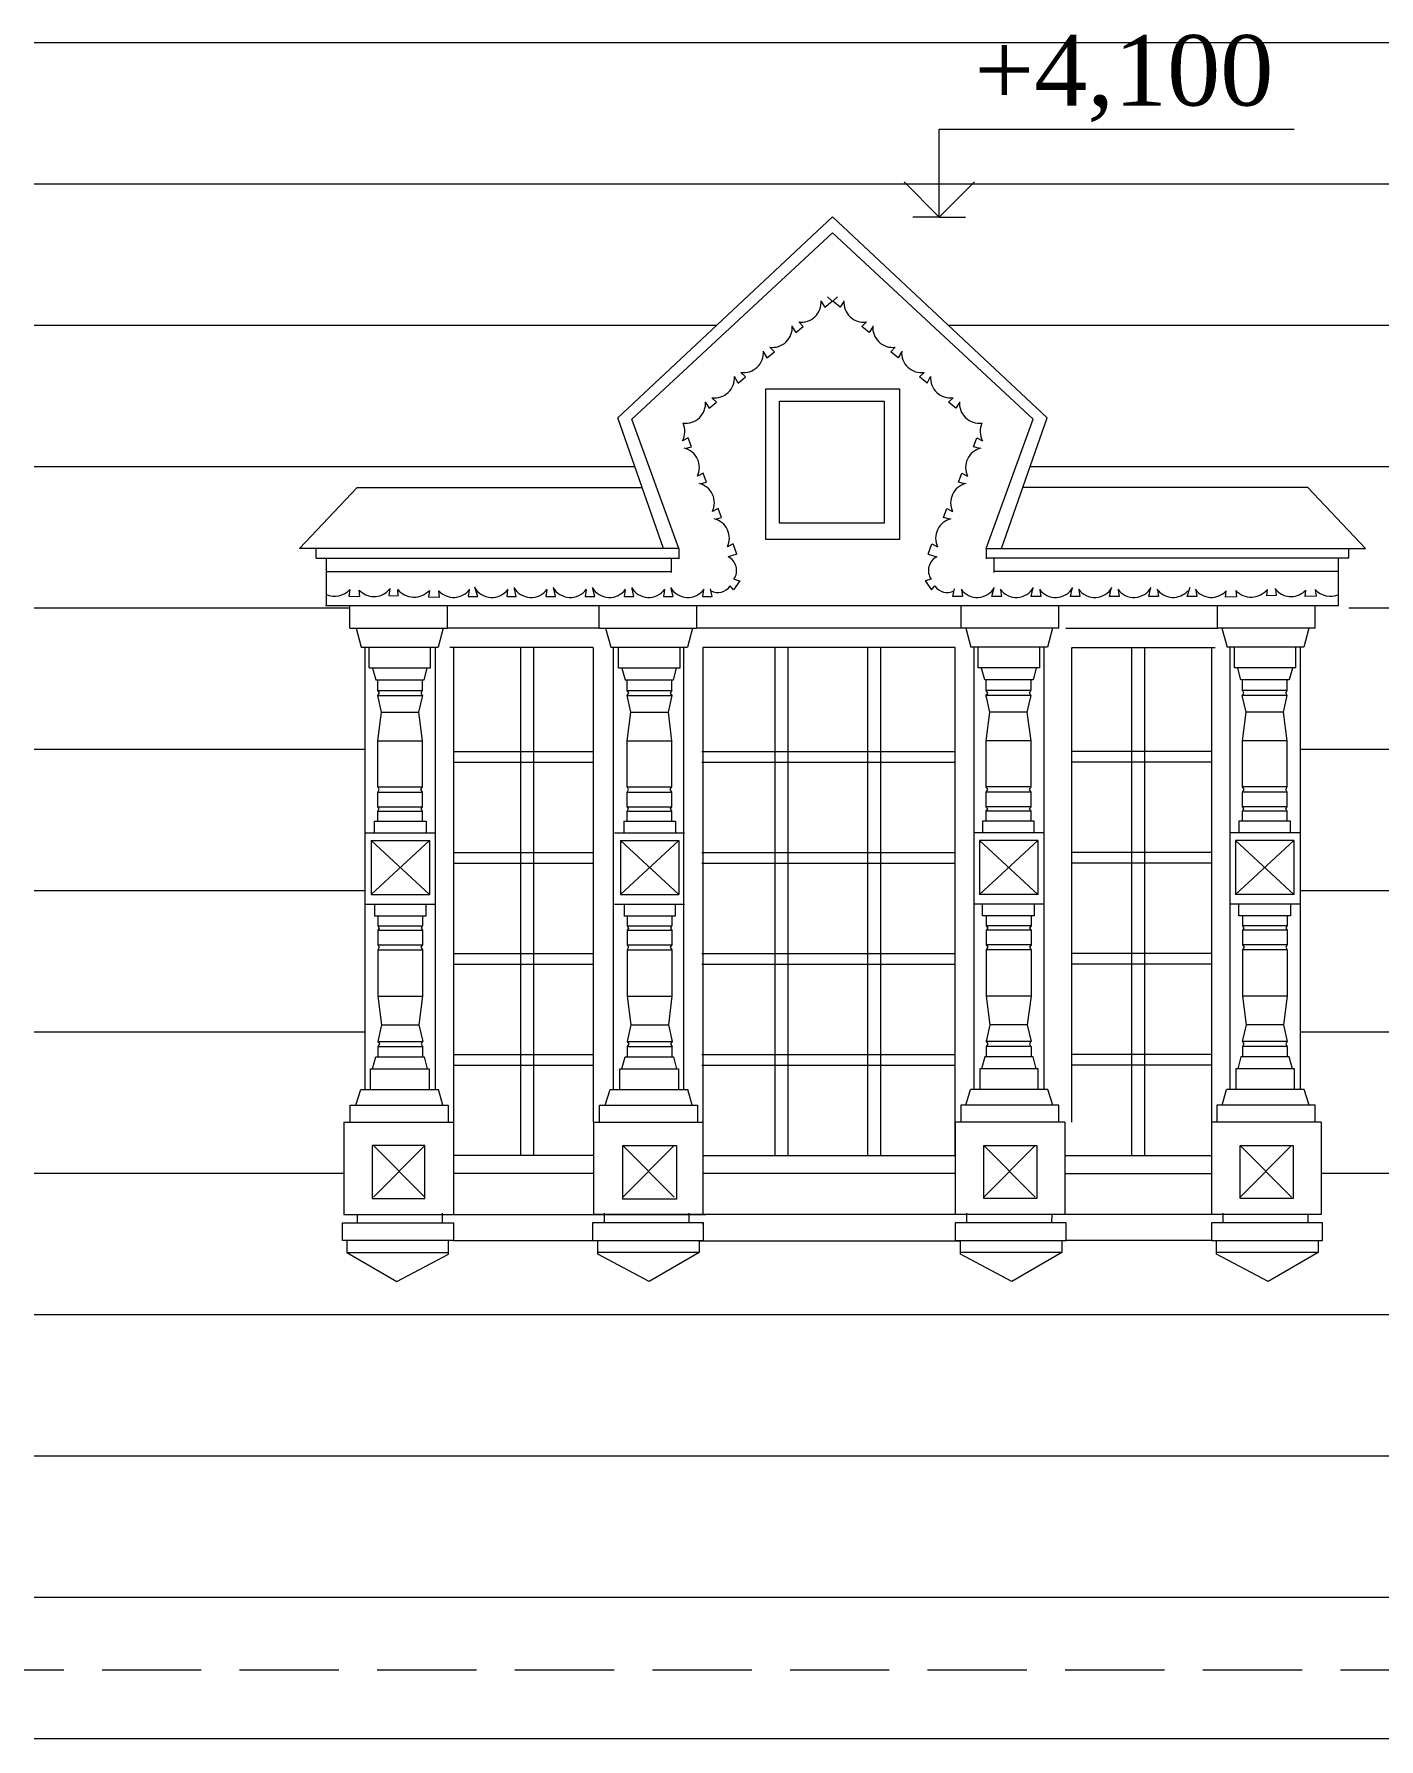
# Model space of a CAD drawing. Header units: millimetres. Extents: x 2399 to 111977, y 1313 to 59551.
# Drawn here: x 70978 to 74802, y 31572 to 36419 of the extents above; entities that cross this region are included whole.
import ezdxf

# ---------------------------------------------------------------- set-up
doc = ezdxf.new("R2010")
doc.units = ezdxf.units.MM
doc.linetypes.add('Невидимая', pattern=[391.222223, 282.222223, -109])
doc.layers.add('dim Level', color=7, linetype='Continuous', lineweight=13)
doc.layers.add('main line', color=7, linetype='Continuous', lineweight=13)
doc.layers.add('hatch1', color=7, linetype='Continuous', lineweight=20, true_color=0x6a6a6a)
doc.styles.add('СГЕНЕРИР_СТИЛЬ_1', font='georgia.ttf')

msp = doc.modelspace()

# ---------------------------------------------------------------- linework, layer by layer
at = {"layer": 'dim Level', "color": 7, "linetype": 'Continuous', "lineweight": 13}
for p, q in [((73551.7431, 35898.9711), (73551.7431, 36148.9711)), ((73551.7431, 36148.9711), (74561.3191, 36148.9711)), ((73551.7431, 35898.9711), (73451.7431, 35998.9711)), ((73651.7431, 35998.9711), (73551.7431, 35898.9711)), ((73551.7431, 35898.9711), (73476.7431, 35898.9711)), ((73551.7431, 35898.9711), (73626.7431, 35898.9711))]:
    msp.add_line(p, q, dxfattribs=at)
at = {"layer": 'hatch1', "color": 251, "linetype": 'Continuous', "lineweight": 20, "true_color": 0x6a6a6a}
for p, q in [((72361.484, 34675.3952), (72361.484, 33230.5318)), ((72398.3297, 34675.3952), (72398.3297, 33230.5318)), ((73084.1891, 34675.3952), (73084.1891, 33230.5318)), ((73121.0348, 34675.3952), (73121.0348, 33230.5318)), ((73347.7636, 34675.3952), (73347.7636, 33230.5318)), ((73384.6093, 34675.3952), (73384.6093, 33230.5318)), ((74098.3544, 34675.3952), (74098.3544, 33230.5318)), ((74135.2001, 34675.3952), (74135.2001, 33230.5318)), ((72170.8626, 34379.276), (72568.3357, 34379.276)), ((72876.5543, 34379.276), (73594.0588, 34379.276)), ((74325.8215, 34379.276), (73928.3484, 34379.276)), ((72170.8626, 34348.9206), (72568.3357, 34348.9206)), ((72876.5543, 34348.9206), (73596.2927, 34348.9206)), ((74325.8215, 34348.9206), (73928.3484, 34348.9206)), ((72170.8626, 34092.2006), (72568.3357, 34092.2006)), ((72876.5543, 34092.2006), (73594.0588, 34092.2006)), ((74325.8215, 34092.2006), (73928.3484, 34092.2006)), ((72170.8626, 34061.8452), (72568.3357, 34061.8452)), ((72876.5543, 34061.8452), (73596.2927, 34061.8452)), ((74325.8215, 34061.8452), (73928.3484, 34061.8452)), ((72170.8626, 33805.1251), (72568.3357, 33805.1251)), ((72876.5543, 33805.1251), (73594.0588, 33805.1251)), ((74325.8215, 33805.1251), (73928.3484, 33805.1251)), ((72170.8626, 33774.7697), (72568.3357, 33774.7697)), ((72876.5543, 33774.7697), (73596.2927, 33774.7697)), ((74325.8215, 33774.7697), (73928.3484, 33774.7697)), ((72170.8626, 33518.0497), (72568.3357, 33518.0497)), ((72876.5543, 33518.0497), (73594.0588, 33518.0497)), ((74325.8215, 33518.0497), (73928.3484, 33518.0497)), ((72170.8626, 33487.6943), (72568.3357, 33487.6943)), ((72876.5543, 33487.6943), (73596.2927, 33487.6943)), ((74325.8215, 33487.6943), (73928.3484, 33487.6943))]:
    msp.add_line(p, q, dxfattribs=at)
at = {"layer": 'main line', "color": 7, "linetype": 'Continuous', "lineweight": 13}
for p, q in [((75528.285, 36394.3194), (70978.285, 36394.3194)), ((75528.285, 35992.4638), (70978.285, 35992.4638)), ((72637.9424, 35328.4922), (73248.342, 35899.823)), ((73858.7417, 35328.4922), (73248.342, 35899.823)), ((72678.075, 35323.9241), (73248.342, 35853.9173)), ((73818.6091, 35323.9241), (73248.342, 35853.9173)), ((73216.1529, 35658.5397), (73226.1682, 35642.4871)), ((73226.1682, 35642.4871), (73247.2936, 35659.7835)), ((73247.2936, 35659.7835), (73234.2728, 35672.3856)), ((73249.3904, 35659.7835), (73262.4112, 35672.3856)), ((73270.5159, 35642.4871), (73249.3904, 35659.7835)), ((73280.5311, 35658.5397), (73270.5159, 35642.4871)), ((72917.9826, 35590.6083), (70978.285, 35590.6083)), ((73133.9909, 35586.7312), (73144.0061, 35570.6787)), ((73144.0061, 35570.6787), (73165.1316, 35587.975)), ((73165.1316, 35587.975), (73152.1108, 35600.5771)), ((73331.5525, 35587.975), (73344.5733, 35600.5771)), ((73352.678, 35570.6787), (73331.5525, 35587.975)), ((73362.6932, 35586.7312), (73352.678, 35570.6787)), ((75528.285, 35590.6083), (73578.7015, 35590.6083)), ((73082.9695, 35516.1665), (73069.9487, 35528.7686)), ((73413.7146, 35516.1665), (73426.7354, 35528.7686)), ((73051.8288, 35514.9227), (73061.844, 35498.8702)), ((73061.844, 35498.8702), (73082.9695, 35516.1665)), ((73434.8401, 35498.8702), (73413.7146, 35516.1665)), ((73444.8553, 35514.9227), (73434.8401, 35498.8702)), ((72979.6819, 35427.0617), (72969.5278, 35445.6761)), ((72979.6819, 35427.0617), (73000.8074, 35444.358)), ((73000.8074, 35444.358), (72987.7866, 35456.9601)), ((73495.8766, 35444.358), (73508.8974, 35456.9601)), ((73517.0021, 35427.0617), (73495.8766, 35444.358)), ((73517.0021, 35427.0617), (73527.1562, 35445.6761)), ((72918.6454, 35372.5495), (72905.6246, 35385.1516)), ((73058.9362, 34982.5587), (73058.9362, 35410.8676)), ((73058.9362, 35410.8676), (73438.8054, 35410.8676)), ((73438.8054, 35410.8676), (73438.8054, 34982.5587)), ((73578.0387, 35372.5495), (73591.0595, 35385.1516)), ((72887.5047, 35371.3057), (72897.5199, 35355.2532)), ((72897.5199, 35355.2532), (72918.6454, 35372.5495)), ((73097.1781, 35028.449), (73097.1781, 35375.1752)), ((73097.1781, 35375.1752), (73395.4646, 35375.1752)), ((73395.4646, 35375.1752), (73395.4646, 35028.449)), ((73599.1642, 35355.2532), (73578.0387, 35372.5495)), ((73609.1794, 35371.3057), (73599.1642, 35355.2532)), ((72768.2459, 34956.9463), (72637.9424, 35328.4922)), ((72811.2012, 34956.9463), (72678.075, 35323.9241)), ((73685.4828, 34956.9463), (73818.6091, 35323.9241)), ((73728.4381, 34956.9463), (73858.7417, 35328.4922)), ((73728.4381, 34956.9463), (73858.7417, 35328.4922)), ((72837.8426, 35271.0068), (72821.8055, 35262.571)), ((72829.3026, 35241.0342), (72847.6794, 35245.5375)), ((72847.6794, 35245.5375), (72837.8426, 35271.0068)), ((73649.0046, 35245.5375), (73658.8414, 35271.0068)), ((73667.3815, 35241.0342), (73649.0046, 35245.5375)), ((73658.8414, 35271.0068), (73674.8786, 35262.571)), ((72686.9499, 35188.7527), (70978.285, 35188.7527)), ((72880.4124, 35170.5335), (72864.3752, 35162.0977)), ((72871.8723, 35140.5609), (72890.2492, 35145.0642)), ((72890.2492, 35145.0642), (72880.4124, 35170.5335)), ((73606.4349, 35145.0642), (73616.2717, 35170.5335)), ((73624.8118, 35140.5609), (73606.4349, 35145.0642)), ((73616.2717, 35170.5335), (73632.3089, 35162.0977)), ((75528.285, 35188.7527), (73809.7342, 35188.7527)), ((71732.7294, 34956.9463), (71896.6535, 35130.145)), ((71896.6535, 35130.145), (72707.504, 35130.145)), ((74600.0306, 35130.145), (73789.18, 35130.145)), ((74763.9547, 34956.9463), (74600.0306, 35130.145)), ((72922.9821, 35070.0603), (72906.9449, 35061.6244)), ((72914.442, 35040.0876), (72932.8189, 35044.5909)), ((72932.8189, 35044.5909), (72922.9821, 35070.0603)), ((73563.8652, 35044.5909), (73573.702, 35070.0603)), ((73582.242, 35040.0876), (73563.8652, 35044.5909)), ((73573.702, 35070.0603), (73589.7391, 35061.6244)), ((73395.4646, 35028.449), (73097.1781, 35028.449)), ((72811.2012, 34956.9463), (71732.7294, 34956.9463)), ((71780.6028, 34928.7939), (71780.6028, 34956.9463)), ((72811.2012, 34956.9463), (72811.2012, 34927.4508)), ((72965.5518, 34969.587), (72949.5147, 34961.1511)), ((72976.7276, 34940.0297), (72965.5518, 34969.587)), ((73438.8054, 34982.5587), (73058.9362, 34982.5587)), ((73519.9564, 34940.0297), (73531.1323, 34969.587)), ((73531.1323, 34969.587), (73547.1694, 34961.1511)), ((73685.4828, 34956.9463), (73685.4828, 34927.4508)), ((73685.4828, 34956.9463), (74763.9547, 34956.9463)), ((74226.5971, 34956.9463), (74763.9547, 34956.9463)), ((74716.0813, 34928.7939), (74716.0813, 34956.9463)), ((71780.6028, 34928.7939), (72811.2012, 34928.7939)), ((71810.0251, 34793.7363), (71810.0251, 34928.7939)), ((72789.4845, 34928.7939), (72789.4845, 34887.954)), ((72976.7276, 34940.0297), (72951.5985, 34933.3113)), ((73519.9564, 34940.0297), (73545.0856, 34933.3113)), ((74716.0813, 34928.7939), (73685.4828, 34928.7939)), ((73707.1996, 34928.7939), (73707.1996, 34887.954)), ((74686.659, 34793.7363), (74686.659, 34928.7939)), ((71810.0251, 34891.155), (72789.4845, 34891.155)), ((72966.6791, 34839.1472), (72957.1336, 34850.4546)), ((72985.3036, 34864.5011), (72966.6791, 34839.1472)), ((72967.9517, 34869.1505), (72985.3036, 34864.5011)), ((73528.7323, 34869.1505), (73511.3805, 34864.5011)), ((73511.3805, 34864.5011), (73530.005, 34839.1472)), ((73530.005, 34839.1472), (73539.5505, 34850.4546)), ((74686.659, 34891.155), (73707.1996, 34891.155)), ((71875.8554, 34839.9531), (71873.134, 34821.2292)), ((71873.134, 34821.2292), (71904.7251, 34820.4976)), ((71904.7251, 34820.4976), (71902.9233, 34838.5284)), ((71989.2524, 34841.4189), (71986.5311, 34822.695)), ((71986.5311, 34822.695), (72013.8304, 34822.2562)), ((72013.8304, 34822.2562), (72012.0286, 34840.2869)), ((72102.0726, 34837.5148), (72099.3513, 34818.791)), ((72099.3513, 34818.791), (72130.9424, 34818.0594)), ((72130.9424, 34818.0594), (72129.1406, 34836.0901)), ((72215.4696, 34838.9806), (72212.7483, 34820.2568)), ((72212.7483, 34820.2568), (72240.0477, 34819.8179)), ((72240.0477, 34819.8179), (72231.1191, 34846.3184)), ((72324.7254, 34838.9806), (72322.0041, 34820.2568)), ((72322.0041, 34820.2568), (72349.3035, 34819.8179)), ((72349.3035, 34819.8179), (72344.2995, 34841.6257)), ((72436.1546, 34838.9806), (72433.4333, 34820.2568)), ((72433.4333, 34820.2568), (72460.7327, 34819.8179)), ((72460.7327, 34819.8179), (72455.7287, 34841.6257)), ((72547.5838, 34838.9806), (72544.8625, 34820.2568)), ((72544.8625, 34820.2568), (72572.1619, 34819.8179)), ((72572.1619, 34819.8179), (72567.158, 34841.6257)), ((72659.0131, 34838.9806), (72656.2917, 34820.2568)), ((72656.2917, 34820.2568), (72683.5911, 34819.8179)), ((72683.5911, 34819.8179), (72678.5872, 34841.6257)), ((72770.4423, 34838.9806), (72767.721, 34820.2568)), ((72767.721, 34820.2568), (72795.0204, 34819.8179)), ((72795.0204, 34819.8179), (72790.0164, 34841.6257)), ((72881.8715, 34838.9806), (72879.1502, 34820.2568)), ((72879.1502, 34820.2568), (72906.4496, 34819.8179)), ((72906.4496, 34819.8179), (72901.4456, 34841.6257)), ((73590.2345, 34819.8179), (73595.2385, 34841.6257)), ((73617.5339, 34820.2568), (73590.2345, 34819.8179)), ((73614.8126, 34838.9806), (73617.5339, 34820.2568)), ((73701.6637, 34819.8179), (73706.6677, 34841.6257)), ((73728.9631, 34820.2568), (73701.6637, 34819.8179)), ((73726.2418, 34838.9806), (73728.9631, 34820.2568)), ((73813.0929, 34819.8179), (73818.0969, 34841.6257)), ((73840.3923, 34820.2568), (73813.0929, 34819.8179)), ((73837.671, 34838.9806), (73840.3923, 34820.2568)), ((73924.5222, 34819.8179), (73929.5261, 34841.6257)), ((73951.8215, 34820.2568), (73924.5222, 34819.8179)), ((73949.1002, 34838.9806), (73951.8215, 34820.2568)), ((74035.9514, 34819.8179), (74040.9553, 34841.6257)), ((74063.2508, 34820.2568), (74035.9514, 34819.8179)), ((74060.5295, 34838.9806), (74063.2508, 34820.2568)), ((74147.4314, 34819.8179), (74152.4354, 34841.6257)), ((74174.7308, 34820.2568), (74147.4314, 34819.8179)), ((74172.0095, 34838.9806), (74174.7308, 34820.2568)), ((74256.6364, 34819.8179), (74265.5649, 34846.3184)), ((74283.9358, 34820.2568), (74256.6364, 34819.8179)), ((74281.2144, 34838.9806), (74283.9358, 34820.2568)), ((74365.7417, 34818.0594), (74367.5435, 34836.0901)), ((74397.3328, 34818.791), (74365.7417, 34818.0594)), ((74394.6114, 34837.5148), (74397.3328, 34818.791)), ((74482.8536, 34822.2562), (74484.6554, 34840.2869)), ((74510.153, 34822.695), (74482.8536, 34822.2562)), ((74507.4317, 34841.4189), (74510.153, 34822.695)), ((74591.959, 34820.4976), (74593.7608, 34838.5284)), ((74623.55, 34821.2292), (74591.959, 34820.4976)), ((74620.8287, 34839.9531), (74623.55, 34821.2292)), ((71875.8817, 34786.8972), (70978.285, 34786.8972)), ((74686.659, 34793.7363), (71806.6166, 34793.7363)), ((71875.8817, 34729.9003), (71875.8817, 34793.7363)), ((72153.7768, 34729.9003), (72153.7768, 34793.7363)), ((72584.9669, 34729.9003), (72584.9669, 34793.7363)), ((72862.862, 34729.9003), (72862.862, 34793.7363)), ((73614.3544, 34729.9003), (73614.3544, 34793.7363)), ((73892.2495, 34729.9003), (73892.2495, 34793.7363)), ((74342.9073, 34729.9003), (74342.9073, 34793.7363)), ((74620.8024, 34729.9003), (74620.8024, 34793.7363)), ((75528.285, 34786.8972), (74716.0813, 34786.8972)), ((71875.8817, 34729.9003), (72153.7768, 34729.9003)), ((71894.2085, 34729.9003), (71908.537, 34676.4258)), ((72141.012, 34729.9003), (72126.6835, 34676.4258)), ((72584.9669, 34729.9003), (72153.7768, 34729.9003)), ((72584.9669, 34729.9003), (72862.862, 34729.9003)), ((72603.2937, 34729.9003), (72617.6222, 34676.4258)), ((72850.0972, 34729.9003), (72835.7687, 34676.4258)), ((73614.3544, 34729.9003), (72862.862, 34729.9003)), ((73892.2495, 34729.9003), (73614.3544, 34729.9003)), ((73627.1192, 34729.9003), (73641.4477, 34676.4258)), ((73873.9227, 34729.9003), (73859.5942, 34676.4258)), ((73911.7172, 34729.9003), (74342.9073, 34729.9003)), ((74620.8024, 34729.9003), (74342.9073, 34729.9003)), ((74355.6721, 34729.9003), (74370.0005, 34676.4258)), ((74602.4756, 34729.9003), (74588.1471, 34676.4258)), ((71908.537, 34676.4258), (72126.6835, 34676.4258)), ((71918.9444, 34676.4258), (71918.9444, 33418.2764)), ((71930.7231, 34617.5921), (71930.7231, 34675.0344)), ((72105.7851, 34617.5921), (72105.7851, 34676.4258)), ((72118.3358, 34676.4258), (72118.3358, 33418.2764)), ((72567.2532, 34675.3952), (72160.3389, 34675.3952)), ((72170.8626, 34675.3952), (72170.8626, 33325.0843)), ((72568.3357, 33325.0843), (72568.3357, 34675.3952)), ((72617.6222, 34676.4258), (72835.7687, 34676.4258)), ((72625.1198, 34676.4258), (72625.1198, 33418.2764)), ((72639.8083, 34617.5921), (72639.8083, 34675.0344)), ((72814.8703, 34617.5921), (72814.8703, 34676.4258)), ((72824.5111, 34676.4258), (72824.5111, 33418.2764)), ((72879.7641, 34675.3952), (72879.7641, 33230.5318)), ((73597.2686, 34675.3952), (72879.7641, 34675.3952)), ((73597.2686, 33230.5318), (73597.2686, 34675.3952)), ((73859.5942, 34676.4258), (73641.4477, 34676.4258)), ((73649.7954, 34676.4258), (73649.7954, 33418.2764)), ((73662.3461, 34617.5921), (73662.3461, 34676.4258)), ((73837.4081, 34617.5921), (73837.4081, 34675.0344)), ((73849.1868, 34676.4258), (73849.1868, 33418.2764)), ((73928.3484, 33325.0843), (73928.3484, 34675.3952)), ((73929.4309, 34675.3952), (74336.3451, 34675.3952)), ((74325.8215, 34675.3952), (74325.8215, 33325.0843)), ((74588.1471, 34676.4258), (74370.0005, 34676.4258)), ((74378.3483, 34676.4258), (74378.3483, 33418.2764)), ((74390.899, 34617.5921), (74390.899, 34676.4258)), ((74565.961, 34617.5921), (74565.961, 34675.0344)), ((74577.7397, 34676.4258), (74577.7397, 33418.2764)), ((71930.7231, 34617.5921), (72105.7851, 34617.5921)), ((71940.6103, 34616.2952), (71949.5706, 34582.855)), ((72087.0174, 34582.855), (72095.9776, 34616.2952)), ((72639.8083, 34617.5921), (72814.8703, 34617.5921)), ((72649.6955, 34616.2952), (72658.6558, 34582.855)), ((72796.1026, 34582.855), (72805.0628, 34616.2952)), ((73837.4081, 34617.5921), (73662.3461, 34617.5921)), ((73681.1138, 34582.855), (73672.1536, 34616.2952)), ((73827.5209, 34616.2952), (73818.5606, 34582.855)), ((74565.961, 34617.5921), (74390.899, 34617.5921)), ((74409.6667, 34582.855), (74400.7065, 34616.2952)), ((74556.0738, 34616.2952), (74547.1135, 34582.855)), ((71949.5706, 34582.855), (72087.0174, 34582.855)), ((71955.2914, 34553.1609), (71955.2914, 34582.855)), ((72082.5324, 34552.491), (72082.5324, 34582.855)), ((72658.6558, 34582.855), (72796.1026, 34582.855)), ((72664.3766, 34553.1609), (72664.3766, 34582.855)), ((72791.6175, 34552.491), (72791.6175, 34582.855)), ((73818.5606, 34582.855), (73681.1138, 34582.855)), ((73685.5988, 34552.491), (73685.5988, 34582.855)), ((73812.8398, 34553.1609), (73812.8398, 34582.855)), ((74547.1135, 34582.855), (74409.6667, 34582.855)), ((74414.1517, 34552.491), (74414.1517, 34582.855)), ((74541.3926, 34553.1609), (74541.3926, 34582.855)), ((71955.2914, 34553.1609), (72082.9351, 34553.1609)), ((71966.0444, 34491.5704), (71955.2914, 34538.4996)), ((71955.2914, 34538.4996), (72082.9351, 34538.4996)), ((71959.864, 34545.7219), (71955.6942, 34553.1609)), ((71955.6942, 34538.4996), (71959.864, 34545.7219)), ((72072.585, 34491.5704), (72083.3379, 34538.4996)), ((72078.4207, 34545.6527), (72082.9351, 34553.1609)), ((72082.9351, 34538.4996), (72078.4207, 34545.6527)), ((72082.5324, 34534.9839), (72082.5324, 34539.1378)), ((72664.3766, 34553.1609), (72792.0203, 34553.1609)), ((72675.1296, 34491.5704), (72664.3766, 34538.4996)), ((72664.3766, 34538.4996), (72792.0203, 34538.4996)), ((72668.9492, 34545.7219), (72664.7794, 34553.1609)), ((72664.7794, 34538.4996), (72668.9492, 34545.7219)), ((72781.6702, 34491.5704), (72792.4231, 34538.4996)), ((72787.5059, 34545.6527), (72792.0203, 34553.1609)), ((72792.0203, 34538.4996), (72787.5059, 34545.6527)), ((72791.6175, 34534.9839), (72791.6175, 34539.1378)), ((73695.5462, 34491.5704), (73684.7933, 34538.4996)), ((73689.7105, 34545.6527), (73685.1961, 34553.1609)), ((73812.8398, 34553.1609), (73685.1961, 34553.1609)), ((73685.1961, 34538.4996), (73689.7105, 34545.6527)), ((73812.8398, 34538.4996), (73685.1961, 34538.4996)), ((73685.5988, 34534.9839), (73685.5988, 34539.1378)), ((73802.0868, 34491.5704), (73812.8398, 34538.4996)), ((73808.2672, 34545.7219), (73812.437, 34553.1609)), ((73812.437, 34538.4996), (73808.2672, 34545.7219)), ((74424.0991, 34491.5704), (74413.3462, 34538.4996)), ((74418.2634, 34545.6527), (74413.7489, 34553.1609)), ((74541.3926, 34553.1609), (74413.7489, 34553.1609)), ((74413.7489, 34538.4996), (74418.2634, 34545.6527)), ((74541.3926, 34538.4996), (74413.7489, 34538.4996)), ((74414.1517, 34534.9839), (74414.1517, 34539.1378)), ((74530.6397, 34491.5704), (74541.3926, 34538.4996)), ((74536.8201, 34545.7219), (74540.9899, 34553.1609)), ((74540.9899, 34538.4996), (74536.8201, 34545.7219)), ((71955.2914, 34410.1218), (71966.0444, 34491.5704)), ((71966.0444, 34491.5704), (72072.585, 34491.5704)), ((72082.5324, 34410.1218), (72072.585, 34491.5704)), ((72664.3766, 34410.1218), (72675.1296, 34491.5704)), ((72675.1296, 34491.5704), (72781.6702, 34491.5704)), ((72791.6175, 34410.1218), (72781.6702, 34491.5704)), ((73685.5988, 34410.1218), (73695.5462, 34491.5704)), ((73802.0868, 34491.5704), (73695.5462, 34491.5704)), ((73812.8398, 34410.1218), (73802.0868, 34491.5704)), ((74414.1517, 34410.1218), (74424.0991, 34491.5704)), ((74530.6397, 34491.5704), (74424.0991, 34491.5704)), ((74541.3926, 34410.1218), (74530.6397, 34491.5704)), ((71918.9444, 34385.0417), (70978.285, 34385.0417)), ((71955.2914, 34410.1218), (72083.3379, 34410.1218)), ((71955.2914, 34278.4715), (71955.2914, 34410.1218)), ((72082.5324, 34278.4715), (72082.5324, 34410.1218)), ((72664.3766, 34410.1218), (72792.4231, 34410.1218)), ((72664.3766, 34278.4715), (72664.3766, 34410.1218)), ((72791.6175, 34278.4715), (72791.6175, 34410.1218)), ((73812.8398, 34410.1218), (73684.7933, 34410.1218)), ((73685.5988, 34278.4715), (73685.5988, 34410.1218)), ((73812.8398, 34278.4715), (73812.8398, 34410.1218)), ((74541.3926, 34410.1218), (74413.3462, 34410.1218)), ((74414.1517, 34278.4715), (74414.1517, 34410.1218)), ((74541.3926, 34278.4715), (74541.3926, 34410.1218)), ((75528.285, 34385.0417), (74577.7397, 34385.0417)), ((71959.4612, 34271.0325), (71955.2914, 34278.4715)), ((71955.2914, 34278.4715), (72082.5324, 34278.4715)), ((71955.2914, 34263.8102), (71959.4612, 34271.0325)), ((72078.0179, 34270.9633), (72082.5324, 34278.4715)), ((72082.5324, 34263.8102), (72078.0179, 34270.9633)), ((72668.5464, 34271.0325), (72664.3766, 34278.4715)), ((72664.3766, 34278.4715), (72791.6175, 34278.4715)), ((72664.3766, 34263.8102), (72668.5464, 34271.0325)), ((72787.1031, 34270.9633), (72791.6175, 34278.4715)), ((72791.6175, 34263.8102), (72787.1031, 34270.9633)), ((73690.1133, 34270.9633), (73685.5988, 34278.4715)), ((73812.8398, 34278.4715), (73685.5988, 34278.4715)), ((73685.5988, 34263.8102), (73690.1133, 34270.9633)), ((73808.67, 34271.0325), (73812.8398, 34278.4715)), ((73812.8398, 34263.8102), (73808.67, 34271.0325)), ((74418.6662, 34270.9633), (74414.1517, 34278.4715)), ((74541.3926, 34278.4715), (74414.1517, 34278.4715)), ((74414.1517, 34263.8102), (74418.6662, 34270.9633)), ((74537.2229, 34271.0325), (74541.3926, 34278.4715)), ((74541.3926, 34263.8102), (74537.2229, 34271.0325)), ((71955.2914, 34222.5456), (71955.2914, 34263.8102)), ((71955.2914, 34263.8102), (72082.5324, 34263.8102)), ((71959.4399, 34217), (71955.2914, 34222.5456)), ((71955.2914, 34222.5456), (72082.5324, 34222.5456)), ((72078.638, 34216.5598), (72082.5324, 34222.5456)), ((72082.5324, 34222.5456), (72082.5324, 34263.8102)), ((72664.3766, 34263.8102), (72791.6175, 34263.8102)), ((72664.3766, 34222.5456), (72664.3766, 34263.8102)), ((72664.3766, 34222.5456), (72791.6175, 34222.5456)), ((72668.5251, 34217), (72664.3766, 34222.5456)), ((72787.7232, 34216.5598), (72791.6175, 34222.5456)), ((72791.6175, 34222.5456), (72791.6175, 34263.8102)), ((73685.5988, 34222.5456), (73685.5988, 34263.8102)), ((73812.8398, 34263.8102), (73685.5988, 34263.8102)), ((73689.4932, 34216.5598), (73685.5988, 34222.5456)), ((73812.8398, 34222.5456), (73685.5988, 34222.5456)), ((73808.6913, 34217), (73812.8398, 34222.5456)), ((73812.8398, 34222.5456), (73812.8398, 34263.8102)), ((74414.1517, 34222.5456), (74414.1517, 34263.8102)), ((74541.3926, 34263.8102), (74414.1517, 34263.8102)), ((74541.3926, 34222.5456), (74414.1517, 34222.5456)), ((74418.0461, 34216.5598), (74414.1517, 34222.5456)), ((74537.2442, 34217), (74541.3926, 34222.5456)), ((74541.3926, 34222.5456), (74541.3926, 34263.8102)), ((71946.0003, 34181.281), (72093.2248, 34181.281)), ((71946.0003, 34181.281), (72093.2248, 34181.281)), ((71946.5898, 34148.111), (71946.5898, 34181.281)), ((71946.5898, 34148.111), (71946.5898, 34181.281)), ((71955.2914, 34209.8146), (71959.4399, 34217)), ((71955.2914, 34181.281), (71955.2914, 34209.8146)), ((71955.2914, 34209.8146), (72082.5324, 34209.8146)), ((72082.5324, 34209.8146), (72078.638, 34216.5598)), ((72082.5324, 34181.281), (72082.5324, 34209.8146)), ((72093.2248, 34181.281), (72093.2248, 34148.111)), ((72655.0855, 34181.281), (72802.31, 34181.281)), ((72655.0855, 34181.281), (72802.31, 34181.281)), ((72655.675, 34148.111), (72655.675, 34181.281)), ((72655.675, 34148.111), (72655.675, 34181.281)), ((72664.3766, 34209.8146), (72668.5251, 34217)), ((72664.3766, 34209.8146), (72791.6175, 34209.8146)), ((72664.3766, 34181.281), (72664.3766, 34209.8146)), ((72791.6175, 34209.8146), (72787.7232, 34216.5598)), ((72791.6175, 34181.281), (72791.6175, 34209.8146)), ((72802.31, 34181.281), (72802.31, 34148.111)), ((73822.1309, 34181.281), (73674.9064, 34181.281)), ((73674.9064, 34181.281), (73674.9064, 34148.111)), ((73822.1309, 34181.281), (73674.9064, 34181.281)), ((73685.5988, 34209.8146), (73689.4932, 34216.5598)), ((73685.5988, 34181.281), (73685.5988, 34209.8146)), ((73812.8398, 34209.8146), (73685.5988, 34209.8146)), ((73812.8398, 34209.8146), (73808.6913, 34217)), ((73812.8398, 34181.281), (73812.8398, 34209.8146)), ((73821.5414, 34148.111), (73821.5414, 34181.281)), ((73821.5414, 34148.111), (73821.5414, 34181.281)), ((74403.4592, 34181.281), (74403.4592, 34148.111)), ((74550.6838, 34181.281), (74403.4592, 34181.281)), ((74550.6838, 34181.281), (74403.4592, 34181.281)), ((74414.1517, 34209.8146), (74418.0461, 34216.5598)), ((74541.3926, 34209.8146), (74414.1517, 34209.8146)), ((74414.1517, 34181.281), (74414.1517, 34209.8146)), ((74541.3926, 34209.8146), (74537.2442, 34217)), ((74541.3926, 34181.281), (74541.3926, 34209.8146)), ((74550.0942, 34148.111), (74550.0942, 34181.281)), ((74550.0942, 34148.111), (74550.0942, 34181.281)), ((71918.9444, 34148.111), (72118.3358, 34148.111)), ((71936.4984, 34126.6359), (72102.131, 33973.0693)), ((72102.131, 34126.6359), (71936.4984, 33973.0693)), ((71936.4984, 34126.6359), (72102.131, 34126.6359)), ((71936.4984, 34126.6359), (71936.4984, 33973.0693)), ((72102.131, 34126.6359), (72102.131, 33973.0693)), ((72628.0296, 34148.111), (72827.421, 34148.111)), ((72811.2162, 34126.6359), (72645.5836, 33973.0693)), ((72645.5836, 34126.6359), (72811.2162, 33973.0693)), ((72645.5836, 34126.6359), (72811.2162, 34126.6359)), ((72645.5836, 34126.6359), (72645.5836, 33973.0693)), ((72811.2162, 34126.6359), (72811.2162, 33973.0693)), ((73849.1868, 34148.111), (73649.7954, 34148.111)), ((73831.6328, 34126.6359), (73666.0002, 33973.0693)), ((73666.0002, 34126.6359), (73831.6328, 33973.0693)), ((73831.6328, 34126.6359), (73666.0002, 34126.6359)), ((73666.0002, 34126.6359), (73666.0002, 33973.0693)), ((73831.6328, 34126.6359), (73831.6328, 33973.0693)), ((74577.7397, 34148.111), (74378.3483, 34148.111)), ((74560.1857, 34126.6359), (74394.5531, 33973.0693)), ((74394.5531, 34126.6359), (74560.1857, 33973.0693)), ((74560.1857, 34126.6359), (74394.5531, 34126.6359)), ((74394.5531, 34126.6359), (74394.5531, 33973.0693)), ((74560.1857, 34126.6359), (74560.1857, 33973.0693)), ((71918.9444, 33983.1861), (70978.285, 33983.1861)), ((75528.285, 33983.1861), (74577.7397, 33983.1861)), ((71918.9444, 33945.7044), (72118.3358, 33945.7044)), ((71936.4984, 33973.0693), (72102.131, 33973.0693)), ((71946.5898, 33945.7044), (71946.5898, 33912.5344)), ((72093.2248, 33912.5344), (72093.2248, 33945.7044)), ((72628.0296, 33945.7044), (72827.421, 33945.7044)), ((72645.5836, 33973.0693), (72811.2162, 33973.0693)), ((72655.675, 33945.7044), (72655.675, 33912.5344)), ((72802.31, 33912.5344), (72802.31, 33945.7044)), ((73849.1868, 33945.7044), (73649.7954, 33945.7044)), ((73831.6328, 33973.0693), (73666.0002, 33973.0693)), ((73674.9064, 33912.5344), (73674.9064, 33945.7044)), ((73821.5414, 33945.7044), (73821.5414, 33912.5344)), ((74577.7397, 33945.7044), (74378.3483, 33945.7044)), ((74560.1857, 33973.0693), (74394.5531, 33973.0693)), ((74403.4592, 33912.5344), (74403.4592, 33945.7044)), ((74550.0942, 33945.7044), (74550.0942, 33912.5344)), ((71946.0003, 33912.5344), (72093.2248, 33912.5344)), ((71955.2914, 33912.5344), (71955.2914, 33884.0008)), ((71955.2914, 33884.0008), (72082.5324, 33884.0008)), ((71955.2914, 33884.0008), (71959.4399, 33876.8154)), ((72082.5324, 33884.0008), (72078.638, 33877.2555)), ((72082.5324, 33912.5344), (72082.5324, 33884.0008)), ((72655.0855, 33912.5344), (72802.31, 33912.5344)), ((72664.3766, 33912.5344), (72664.3766, 33884.0008)), ((72664.3766, 33884.0008), (72668.5251, 33876.8154)), ((72664.3766, 33884.0008), (72791.6175, 33884.0008)), ((72791.6175, 33884.0008), (72787.7232, 33877.2555)), ((72791.6175, 33912.5344), (72791.6175, 33884.0008)), ((73822.1309, 33912.5344), (73674.9064, 33912.5344)), ((73685.5988, 33912.5344), (73685.5988, 33884.0008)), ((73685.5988, 33884.0008), (73689.4932, 33877.2555)), ((73812.8398, 33884.0008), (73685.5988, 33884.0008)), ((73812.8398, 33884.0008), (73808.6913, 33876.8154)), ((73812.8398, 33912.5344), (73812.8398, 33884.0008)), ((74550.6838, 33912.5344), (74403.4592, 33912.5344)), ((74414.1517, 33912.5344), (74414.1517, 33884.0008)), ((74414.1517, 33884.0008), (74418.0461, 33877.2555)), ((74541.3926, 33884.0008), (74414.1517, 33884.0008)), ((74541.3926, 33884.0008), (74537.2442, 33876.8154)), ((74541.3926, 33912.5344), (74541.3926, 33884.0008)), ((71959.4399, 33876.8154), (71955.2914, 33871.2698)), ((71955.2914, 33871.2698), (72082.5324, 33871.2698)), ((71955.2914, 33871.2698), (71955.2914, 33830.0052)), ((72078.638, 33877.2555), (72082.5324, 33871.2698)), ((72082.5324, 33871.2698), (72082.5324, 33830.0052)), ((72668.5251, 33876.8154), (72664.3766, 33871.2698)), ((72664.3766, 33871.2698), (72791.6175, 33871.2698)), ((72664.3766, 33871.2698), (72664.3766, 33830.0052)), ((72787.7232, 33877.2555), (72791.6175, 33871.2698)), ((72791.6175, 33871.2698), (72791.6175, 33830.0052)), ((73689.4932, 33877.2555), (73685.5988, 33871.2698)), ((73812.8398, 33871.2698), (73685.5988, 33871.2698)), ((73685.5988, 33871.2698), (73685.5988, 33830.0052)), ((73808.6913, 33876.8154), (73812.8398, 33871.2698)), ((73812.8398, 33871.2698), (73812.8398, 33830.0052)), ((74418.0461, 33877.2555), (74414.1517, 33871.2698)), ((74541.3926, 33871.2698), (74414.1517, 33871.2698)), ((74414.1517, 33871.2698), (74414.1517, 33830.0052)), ((74537.2442, 33876.8154), (74541.3926, 33871.2698)), ((74541.3926, 33871.2698), (74541.3926, 33830.0052)), ((71955.2914, 33830.0052), (71959.4612, 33822.7829)), ((71955.2914, 33830.0052), (72082.5324, 33830.0052)), ((71959.4612, 33822.7829), (71955.2914, 33815.3438)), ((71955.2914, 33815.3438), (71955.2914, 33683.6936)), ((71955.2914, 33815.3438), (72082.5324, 33815.3438)), ((72082.5324, 33830.0052), (72078.0179, 33822.8521)), ((72078.0179, 33822.8521), (72082.5324, 33815.3438)), ((72082.5324, 33815.3438), (72082.5324, 33683.6936)), ((72664.3766, 33830.0052), (72791.6175, 33830.0052)), ((72664.3766, 33830.0052), (72668.5464, 33822.7829)), ((72668.5464, 33822.7829), (72664.3766, 33815.3438)), ((72664.3766, 33815.3438), (72664.3766, 33683.6936)), ((72664.3766, 33815.3438), (72791.6175, 33815.3438)), ((72791.6175, 33830.0052), (72787.1031, 33822.8521)), ((72787.1031, 33822.8521), (72791.6175, 33815.3438)), ((72791.6175, 33815.3438), (72791.6175, 33683.6936)), ((73812.8398, 33830.0052), (73685.5988, 33830.0052)), ((73685.5988, 33830.0052), (73690.1133, 33822.8521)), ((73690.1133, 33822.8521), (73685.5988, 33815.3438)), ((73685.5988, 33815.3438), (73685.5988, 33683.6936)), ((73812.8398, 33815.3438), (73685.5988, 33815.3438)), ((73812.8398, 33830.0052), (73808.67, 33822.7829)), ((73808.67, 33822.7829), (73812.8398, 33815.3438)), ((73812.8398, 33815.3438), (73812.8398, 33683.6936)), ((74541.3926, 33830.0052), (74414.1517, 33830.0052)), ((74414.1517, 33830.0052), (74418.6662, 33822.8521)), ((74418.6662, 33822.8521), (74414.1517, 33815.3438)), ((74414.1517, 33815.3438), (74414.1517, 33683.6936)), ((74541.3926, 33815.3438), (74414.1517, 33815.3438)), ((74541.3926, 33830.0052), (74537.2229, 33822.7829)), ((74537.2229, 33822.7829), (74541.3926, 33815.3438)), ((74541.3926, 33815.3438), (74541.3926, 33683.6936)), ((71955.2914, 33683.6936), (72083.3379, 33683.6936)), ((71955.2914, 33683.6936), (71966.0444, 33602.245)), ((72082.5324, 33683.6936), (72072.585, 33602.245)), ((72664.3766, 33683.6936), (72792.4231, 33683.6936)), ((72664.3766, 33683.6936), (72675.1296, 33602.245)), ((72791.6175, 33683.6936), (72781.6702, 33602.245)), ((73812.8398, 33683.6936), (73684.7933, 33683.6936)), ((73685.5988, 33683.6936), (73695.5462, 33602.245)), ((73812.8398, 33683.6936), (73802.0868, 33602.245)), ((74541.3926, 33683.6936), (74413.3462, 33683.6936)), ((74414.1517, 33683.6936), (74424.0991, 33602.245)), ((74541.3926, 33683.6936), (74530.6397, 33602.245)), ((71966.0444, 33602.245), (71955.2914, 33555.3158)), ((71966.0444, 33602.245), (72072.585, 33602.245)), ((72072.585, 33602.245), (72083.3379, 33555.3158)), ((72675.1296, 33602.245), (72664.3766, 33555.3158)), ((72675.1296, 33602.245), (72781.6702, 33602.245)), ((72781.6702, 33602.245), (72792.4231, 33555.3158)), ((73695.5462, 33602.245), (73684.7933, 33555.3158)), ((73802.0868, 33602.245), (73695.5462, 33602.245)), ((73802.0868, 33602.245), (73812.8398, 33555.3158)), ((74424.0991, 33602.245), (74413.3462, 33555.3158)), ((74530.6397, 33602.245), (74424.0991, 33602.245)), ((74530.6397, 33602.245), (74541.3926, 33555.3158)), ((71918.9444, 33581.3306), (70978.285, 33581.3306)), ((71955.2914, 33555.3158), (72082.9351, 33555.3158)), ((71955.6942, 33555.3158), (71959.864, 33548.0935)), ((71959.864, 33548.0935), (71955.6942, 33540.6544)), ((72082.9351, 33555.3158), (72078.4207, 33548.1627)), ((72078.4207, 33548.1627), (72082.9351, 33540.6544)), ((72082.5324, 33558.8315), (72082.5324, 33554.6776)), ((72664.3766, 33555.3158), (72792.0203, 33555.3158)), ((72664.7794, 33555.3158), (72668.9492, 33548.0935)), ((72668.9492, 33548.0935), (72664.7794, 33540.6544)), ((72792.0203, 33555.3158), (72787.5059, 33548.1627)), ((72787.5059, 33548.1627), (72792.0203, 33540.6544)), ((72791.6175, 33558.8315), (72791.6175, 33554.6776)), ((73685.1961, 33555.3158), (73689.7105, 33548.1627)), ((73812.8398, 33555.3158), (73685.1961, 33555.3158)), ((73689.7105, 33548.1627), (73685.1961, 33540.6544)), ((73685.5988, 33558.8315), (73685.5988, 33554.6776)), ((73812.437, 33555.3158), (73808.2672, 33548.0935)), ((73808.2672, 33548.0935), (73812.437, 33540.6544)), ((74413.7489, 33555.3158), (74418.2634, 33548.1627)), ((74541.3926, 33555.3158), (74413.7489, 33555.3158)), ((74418.2634, 33548.1627), (74413.7489, 33540.6544)), ((74414.1517, 33558.8315), (74414.1517, 33554.6776)), ((74540.9899, 33555.3158), (74536.8201, 33548.0935)), ((74536.8201, 33548.0935), (74540.9899, 33540.6544)), ((75528.285, 33581.3306), (74577.7397, 33581.3306)), ((71940.6103, 33477.5202), (71949.5706, 33510.9604)), ((71949.5706, 33510.9604), (72087.0174, 33510.9604)), ((71955.2914, 33540.6544), (72082.9351, 33540.6544)), ((71955.2914, 33540.6544), (71955.2914, 33510.9604)), ((72082.5324, 33541.3243), (72082.5324, 33510.9604)), ((72087.0174, 33510.9604), (72095.9776, 33477.5202)), ((72649.6955, 33477.5202), (72658.6558, 33510.9604)), ((72658.6558, 33510.9604), (72796.1026, 33510.9604)), ((72664.3766, 33540.6544), (72664.3766, 33510.9604)), ((72664.3766, 33540.6544), (72792.0203, 33540.6544)), ((72791.6175, 33541.3243), (72791.6175, 33510.9604)), ((72796.1026, 33510.9604), (72805.0628, 33477.5202)), ((73681.1138, 33510.9604), (73672.1536, 33477.5202)), ((73818.5606, 33510.9604), (73681.1138, 33510.9604)), ((73812.8398, 33540.6544), (73685.1961, 33540.6544)), ((73685.5988, 33541.3243), (73685.5988, 33510.9604)), ((73812.8398, 33540.6544), (73812.8398, 33510.9604)), ((73827.5209, 33477.5202), (73818.5606, 33510.9604)), ((74409.6667, 33510.9604), (74400.7065, 33477.5202)), ((74547.1135, 33510.9604), (74409.6667, 33510.9604)), ((74541.3926, 33540.6544), (74413.7489, 33540.6544)), ((74414.1517, 33541.3243), (74414.1517, 33510.9604)), ((74541.3926, 33540.6544), (74541.3926, 33510.9604)), ((74556.0738, 33477.5202), (74547.1135, 33510.9604)), ((71934.8437, 33477.5202), (72101.1526, 33477.5202)), ((71934.8437, 33418.2764), (71934.8437, 33477.5202)), ((72101.1526, 33477.5202), (72101.1526, 33418.2764)), ((72643.9289, 33477.5202), (72810.2378, 33477.5202)), ((72643.9289, 33418.2764), (72643.9289, 33477.5202)), ((72810.2378, 33477.5202), (72810.2378, 33418.2764)), ((73666.9786, 33477.5202), (73666.9786, 33418.2764)), ((73833.2875, 33477.5202), (73666.9786, 33477.5202)), ((73833.2875, 33418.2764), (73833.2875, 33477.5202)), ((74395.5315, 33477.5202), (74395.5315, 33418.2764)), ((74561.8404, 33477.5202), (74395.5315, 33477.5202)), ((74561.8404, 33418.2764), (74561.8404, 33477.5202)), ((71893.256, 33374.0955), (71907.1887, 33418.2764)), ((71907.1887, 33418.2764), (72127.7757, 33418.2764)), ((71955.2914, 33418.2764), (71955.2914, 33417.833)), ((72082.5324, 33418.2764), (72082.5324, 33417.833)), ((72140.3134, 33374.0955), (72127.7757, 33418.2764)), ((72602.3412, 33374.0955), (72616.2739, 33418.2764)), ((72616.2739, 33418.2764), (72836.8609, 33418.2764)), ((72664.3766, 33418.2764), (72664.3766, 33417.833)), ((72791.6175, 33418.2764), (72791.6175, 33417.833)), ((72849.3986, 33374.0955), (72836.8609, 33418.2764)), ((73627.8178, 33374.0955), (73640.3555, 33418.2764)), ((73860.9425, 33418.2764), (73640.3555, 33418.2764)), ((73685.5988, 33418.2764), (73685.5988, 33417.833)), ((73812.8398, 33418.2764), (73812.8398, 33417.833)), ((73874.8752, 33374.0955), (73860.9425, 33418.2764)), ((74356.3707, 33374.0955), (74368.9084, 33418.2764)), ((74589.4954, 33418.2764), (74368.9084, 33418.2764)), ((74414.1517, 33418.2764), (74414.1517, 33417.833)), ((74541.3926, 33418.2764), (74541.3926, 33417.833)), ((74603.4281, 33374.0955), (74589.4954, 33418.2764)), ((71876.4978, 33325.0843), (71876.4978, 33374.0955)), ((71876.4978, 33374.0955), (72155.2943, 33374.0955)), ((72155.2943, 33374.0955), (72155.2943, 33325.0843)), ((72585.583, 33374.0955), (72864.3795, 33374.0955)), ((72585.583, 33325.0843), (72585.583, 33374.0955)), ((72864.3795, 33374.0955), (72864.3795, 33325.0843)), ((73612.8369, 33374.0955), (73612.8369, 33325.0843)), ((73891.6334, 33374.0955), (73612.8369, 33374.0955)), ((73891.6334, 33325.0843), (73891.6334, 33374.0955)), ((74341.3898, 33374.0955), (74341.3898, 33325.0843)), ((74620.1863, 33374.0955), (74341.3898, 33374.0955)), ((74620.1863, 33325.0843), (74620.1863, 33374.0955)), ((71859.2505, 33325.0843), (71859.2505, 33063.1744)), ((71859.2505, 33325.0843), (72170.8626, 33325.0843)), ((72170.8626, 33325.0843), (72170.8626, 33063.1744)), ((72568.3357, 33325.0843), (72568.3357, 33063.1744)), ((72568.3357, 33325.0843), (72879.9478, 33325.0843)), ((72879.9478, 33325.0843), (72879.9478, 33063.1744)), ((73597.2686, 33325.0843), (73597.2686, 33063.1744)), ((73908.8807, 33325.0843), (73597.2686, 33325.0843)), ((73908.8807, 33325.0843), (73908.8807, 33063.1744)), ((74637.4336, 33325.0843), (74325.8215, 33325.0843)), ((74325.8215, 33325.0843), (74325.8215, 33063.1744)), ((74637.4336, 33325.0843), (74637.4336, 33063.1744)), ((72089.3005, 33258.8073), (71939.076, 33258.8073)), ((71939.076, 33258.8073), (71939.076, 33108.5829)), ((71943.2332, 33258.8073), (72089.3005, 33112.74)), ((72089.3005, 33258.8073), (71943.2332, 33112.74)), ((72089.3005, 33108.5829), (72089.3005, 33258.8073)), ((72652.3184, 33106.5202), (72652.3184, 33258.8073)), ((72652.3184, 33258.8073), (72804.6055, 33258.8073)), ((72652.3184, 33258.8073), (72798.3857, 33112.74)), ((72798.3857, 33258.8073), (72652.3184, 33112.74)), ((72804.6055, 33258.8073), (72804.6055, 33106.5202)), ((73678.8307, 33258.8073), (73829.0552, 33258.8073)), ((73678.8307, 33108.5829), (73678.8307, 33258.8073)), ((73824.898, 33258.8073), (73678.8307, 33112.74)), ((73678.8307, 33258.8073), (73824.898, 33112.74)), ((73829.0552, 33258.8073), (73829.0552, 33108.5829)), ((74553.4509, 33258.8073), (74407.3836, 33112.74)), ((74407.3836, 33258.8073), (74553.4509, 33112.74)), ((74407.3836, 33108.5829), (74407.3836, 33258.8073)), ((74407.3836, 33258.8073), (74557.608, 33258.8073)), ((74557.608, 33258.8073), (74557.608, 33108.5829)), ((72568.3357, 33230.5318), (72170.8626, 33230.5318)), ((72879.7641, 33230.5318), (73597.2686, 33230.5318)), ((73908.8807, 33230.5318), (74325.8215, 33230.5318)), ((71859.2505, 33179.475), (70978.285, 33179.475)), ((72568.3357, 33179.5137), (72170.8626, 33179.5137)), ((73597.2686, 33179.5137), (72879.9478, 33179.5137)), ((73908.8807, 33179.5137), (74325.8215, 33179.5137)), ((75528.285, 33179.475), (74637.4336, 33179.475)), ((71939.076, 33108.5829), (72089.3005, 33108.5829)), ((72804.6055, 33106.5202), (72652.3184, 33106.5202)), ((73829.0552, 33108.5829), (73678.8307, 33108.5829)), ((74557.608, 33108.5829), (74407.3836, 33108.5829)), ((71859.2505, 33063.1744), (72170.8626, 33063.1744)), ((71896.5882, 33063.1744), (71897.0728, 33039.3657)), ((72138.4676, 33066.5354), (72138.4676, 33040.4107)), ((72170.8626, 33063.1744), (72888.1834, 33063.1744)), ((72879.9478, 33063.1744), (72568.3357, 33063.1744)), ((72598.7326, 33066.5354), (72598.7326, 33040.4107)), ((72840.1274, 33066.5354), (72840.1274, 33039.3657)), ((73597.2686, 33063.1744), (72879.9478, 33063.1744)), ((73908.8807, 33063.1744), (73597.2686, 33063.1744)), ((74325.8215, 33063.1744), (73608.5007, 33063.1744)), ((73629.6636, 33066.5354), (73629.6636, 33040.4107)), ((73871.543, 33063.1744), (73871.0584, 33039.3657)), ((74637.4336, 33063.1744), (74325.8215, 33063.1744)), ((74358.2164, 33066.5354), (74358.2164, 33040.4107)), ((74600.0959, 33063.1744), (74599.6112, 33039.3657)), ((71855.2729, 32989.2057), (71855.2729, 33039.3657)), ((71855.2729, 33039.3657), (72170.8626, 33039.3657)), ((71859.2505, 33039.3657), (71859.2505, 33038.4922)), ((72170.8626, 33039.3657), (72170.8626, 33033.9431)), ((72170.8626, 33039.3657), (72170.8626, 32989.2057)), ((72566.3377, 33039.3657), (72566.3377, 32989.2057)), ((72881.9274, 33039.3657), (72566.3377, 33039.3657)), ((72568.3357, 33039.3657), (72568.3357, 33038.4922)), ((72879.9478, 33039.3657), (72879.9478, 33033.9431)), ((72881.9274, 32989.2057), (72881.9274, 33039.3657)), ((73597.2686, 33039.3657), (73597.2686, 33033.9431)), ((73597.2686, 33039.3657), (73597.2686, 32989.2057)), ((73912.8583, 33039.3657), (73597.2686, 33039.3657)), ((73908.8807, 33039.3657), (73908.8807, 33038.4922)), ((73912.8583, 32989.2057), (73912.8583, 33039.3657)), ((74325.8215, 33039.3657), (74325.8215, 33033.9431)), ((74325.8215, 33039.3657), (74325.8215, 32989.2057)), ((74641.4112, 33039.3657), (74325.8215, 33039.3657)), ((74637.4336, 33039.3657), (74637.4336, 33038.4922)), ((74641.4112, 32989.2057), (74641.4112, 33039.3657)), ((72170.8626, 32989.2057), (71855.2729, 32989.2057)), ((71867.8129, 32989.2057), (71867.8129, 32954.7207)), ((72156.2326, 32950.5407), (72156.2326, 32989.2057)), ((72170.8626, 32989.2057), (72566.3377, 32989.2057)), ((72566.3377, 32989.2057), (72881.9274, 32989.2057)), ((72580.9677, 32950.5407), (72580.9677, 32989.2057)), ((72869.3874, 32989.2057), (72869.3874, 32954.7207)), ((73611.8986, 32986.9408), (72869.3874, 32986.9408)), ((73597.2686, 32989.2057), (73912.8583, 32989.2057)), ((73611.8986, 32950.5407), (73611.8986, 32989.2057)), ((73900.3183, 32989.2057), (73900.3183, 32954.7207)), ((74325.8215, 32989.2057), (73912.8583, 32989.2057)), ((74325.8215, 32989.2057), (74641.4112, 32989.2057)), ((74340.4515, 32950.5407), (74340.4515, 32989.2057)), ((74628.8712, 32989.2057), (74628.8712, 32954.7207)), ((71867.8129, 32954.7207), (72156.2326, 32954.7207)), ((71867.8129, 32954.7207), (72009.8189, 32872.7335)), ((72009.8189, 32872.7335), (72156.2326, 32950.5407)), ((72869.3874, 32954.7207), (72580.9677, 32954.7207)), ((72727.3814, 32872.7335), (72580.9677, 32950.5407)), ((72869.3874, 32954.7207), (72727.3814, 32872.7335)), ((73900.3183, 32954.7207), (73611.8986, 32954.7207)), ((73758.3123, 32872.7335), (73611.8986, 32950.5407)), ((73900.3183, 32954.7207), (73758.3123, 32872.7335)), ((74628.8712, 32954.7207), (74340.4515, 32954.7207)), ((74486.8652, 32872.7335), (74340.4515, 32950.5407)), ((74628.8712, 32954.7207), (74486.8652, 32872.7335)), ((75526.655, 32777.6195), (70978.285, 32777.6195)), ((75528.285, 32375.7639), (70978.285, 32375.7639)), ((75528.285, 31973.9084), (70978.285, 31973.9084)), ((75528.285, 31572.0529), (70978.285, 31572.0529))]:
    msp.add_line(p, q, dxfattribs=at)
at = {"layer": 'main line', "color": 7, "linetype": 'Невидимая', "lineweight": 13}
msp.add_line((64911.9605, 31768.0669), (84389.2734, 31768.0669), dxfattribs=at)
at = {"layer": 'main line', "color": 7, "linetype": 'Continuous', "lineweight": 13}
for centre, radius, start, end in [((73159.518, 35656.7539), 56.663, 262.488523, 4.4005217), ((73337.166, 35656.7539), 56.663, 175.5994783, 277.511477), ((73077.356, 35584.9454), 56.663, 262.488523, 4.4005217), ((73419.3281, 35584.9454), 56.663, 175.5994783, 277.511477), ((72995.1939, 35513.1369), 56.663, 262.488523, 4.4005217), ((73501.4902, 35513.1369), 56.663, 175.5994783, 277.511477), ((72913.0318, 35441.3284), 56.663, 262.488523, 4.4005217), ((73583.6522, 35441.3284), 56.663, 175.5994783, 277.511477), ((72830.8698, 35369.5199), 56.663, 262.488523, 4.4005217), ((73665.8143, 35369.5199), 56.663, 175.5994783, 277.511477), ((72769.3648, 35289.6956), 59.0404, 332.6500605, 23.6114098), ((73727.3193, 35289.6956), 59.0404, 156.3885902, 207.3499395), ((72813.3185, 35186.6724), 56.663, 334.2975063, 76.209505), ((73683.3656, 35186.6724), 56.663, 103.790495, 205.7024937), ((72855.8882, 35086.1991), 56.663, 334.2975063, 76.209505), ((73640.7958, 35086.1991), 56.663, 103.790495, 205.7024937), ((72898.458, 34985.7258), 56.663, 334.2975063, 76.209505), ((73598.2261, 34985.7258), 56.663, 103.790495, 205.7024937), ((72931.8445, 34894.112), 43.8954, 325.3433757, 63.2547667), ((73564.8396, 34894.112), 43.8954, 116.7452333, 214.6566243), ((72922.0403, 34873.1412), 41.7878, 242.4550775, 327.1187909), ((73574.6438, 34873.1412), 41.7878, 212.8812091, 297.5449225), ((71832.0401, 34880.5373), 59.7232, 247.0197592, 317.1923445), ((71944.8604, 34876.6333), 56.663, 222.258921, 315.7119544), ((71944.8604, 34876.6333), 56.663, 315.7119544, 324.1709197), ((72058.2574, 34878.099), 59.7232, 219.2809534, 317.1923445), ((72171.0777, 34874.195), 56.663, 222.258921, 324.1709197), ((72279.9231, 34874.195), 56.663, 209.7348549, 324.1709197), ((72391.3523, 34874.195), 56.663, 209.7348549, 324.1709197), ((72502.7815, 34874.195), 56.663, 209.7348549, 324.1709197), ((72614.2107, 34874.195), 56.663, 209.7348549, 324.1709197), ((72725.6399, 34874.195), 56.663, 209.7348549, 324.1709197), ((72837.0691, 34874.195), 56.663, 209.7348549, 324.1709197), ((73659.6149, 34874.195), 56.663, 215.8290803, 330.2651451), ((73771.0441, 34874.195), 56.663, 215.8290803, 330.2651451), ((73882.4734, 34874.195), 56.663, 215.8290803, 330.2651451), ((73993.9026, 34874.195), 56.663, 215.8290803, 330.2651451), ((74105.3318, 34874.195), 56.663, 215.8290803, 330.2651451), ((74216.761, 34874.195), 56.663, 215.8290803, 317.741079), ((74325.6064, 34874.195), 56.663, 215.8290803, 317.741079), ((74438.4267, 34878.099), 59.7232, 222.8076555, 320.7190466), ((74551.8237, 34876.6333), 56.663, 215.8290803, 224.2880456), ((74551.8237, 34876.6333), 56.663, 224.2880456, 317.741079), ((74664.644, 34880.5373), 59.7232, 222.8076555, 292.9802408)]:
    msp.add_arc(centre, radius, start, end, dxfattribs=at)

# ---------------------------------------------------------------- texts
at = {"layer": 'dim Level', "color": 7, "lineweight": 13, "insert": (73651.7431, 36168.9711), "char_height": 200, "attachment_point": 7, "style": 'СГЕНЕРИР_СТИЛЬ_1'}
msp.add_mtext('\\A1;+4,100', dxfattribs=at)

doc.saveas('drawing.dxf')
